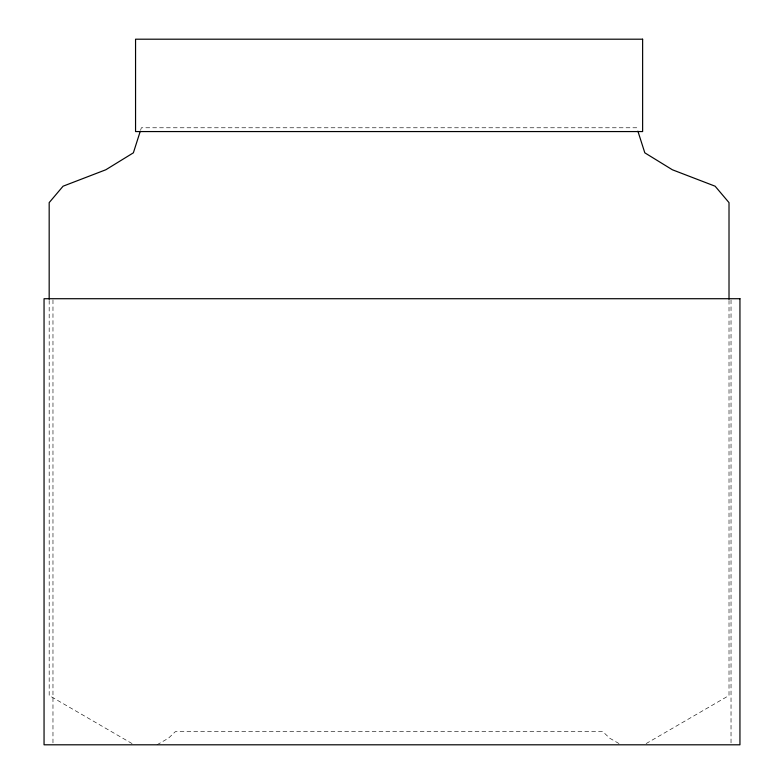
<?xml version="1.0" encoding="UTF-8"?>
<svg xmlns="http://www.w3.org/2000/svg" width="784" height="784" viewBox="0 0 784 784"><rect width="100%" height="100%" fill="white"/><g stroke="black" fill="none" stroke-linecap="round" stroke-linejoin="round"><path stroke-width="0.59" stroke-dasharray="3.92 2.94" d="M140.64 130.056L141.365 127.772L636.814 127.772L637.539 130.056M646.134 743.585L729.012 695.516L729.012 300.468M157.006 744.8L168.433 738.224L175.351 731.658L602.837 731.658L609.746 738.224L621.173 744.8M132.055 743.585L49.176 695.516L49.176 300.468M731.031 299.929L731.031 743.575M52.969 299.929L52.969 743.575"/><path stroke-width="1.18" d="M140.277 131.193L133.378 152.821L105.82 169.765L63.073 186.2L49.176 202.625L49.176 299.243M637.902 131.193L644.811 152.821L672.358 169.765L715.116 186.2L729.012 202.625L729.012 299.243M642.625 39.2L135.554 39.2L135.554 131.565L642.625 131.565L642.625 39.2M739.949 298.714L44.051 298.714L44.051 744.8L739.949 744.8L739.949 298.714"/></g></svg>
